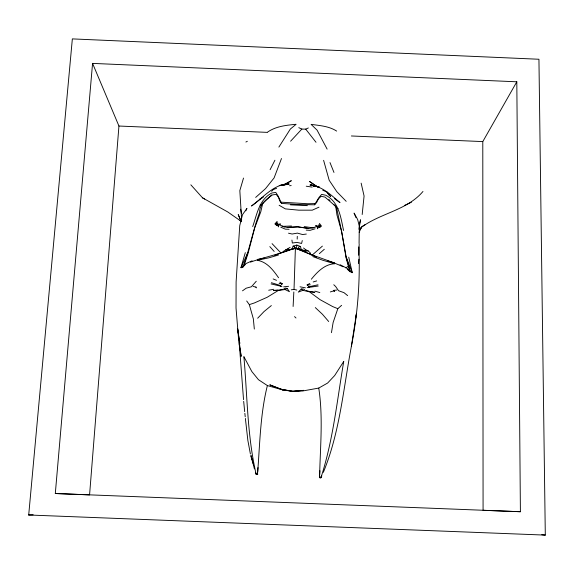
<?xml version="1.0" encoding="UTF-8"?>
<svg xmlns="http://www.w3.org/2000/svg" width="574" height="574" viewBox="0 0 574 574"><rect width="100%" height="100%" fill="white"/><g stroke="black" fill="none" stroke-linecap="round" stroke-linejoin="round"><path stroke-width="0.86" d="M257.991 467.559L257.439 474.555L256.212 474.468L255.53 472.517M319.639 475.243C320.292 446.185 323.198 416.989 318.757 388.074L327.618 383.045L334.671 375.547L343.754 361.412C337.089 400.379 333.171 440.071 320.895 477.805L319.424 477.367L319.94 470.745M297.188 239.121L297.289 236.344M291.24 289.813L294.024 289.411L295.409 247.946C310.828 255.437 327.654 259.627 343.116 266.802M293.113 306.494L293.831 291.965M358.678 255.236L359.181 244.223M278.641 225.266L278.555 226.902L277.78 225.532L276.209 225.065L276.037 223.968L277.134 221.421L274.846 223.968L278.11 224.678L276.209 225.065M358.822 246.899C360.364 280.471 357.738 313.641 351.345 346.574C343.367 388.691 339.837 432.394 323.341 472.337M359.066 243.563L359.231 231.279M92.565 63.391L118.94 126.029L89.573 494.903L55.305 493.511L92.565 63.391L516.808 81.795L520.403 511.721L483.078 510.308L482.791 141.591L516.808 81.795M257.69 472.058C259.914 443.128 260.316 413.883 267.376 385.577L258.458 379.694L251.85 371.565L243.871 356.641C247.408 395.967 247.157 435.853 256.212 474.468M28.7 514.993L72.346 38.896L538.936 59.251L545.3 535.104L28.7 514.993L33.163 514.77M302.677 250.608L301.328 249.805L300.475 246.476L296.844 245.084L296.536 247.961M358.42 263.588L358.843 259.197M362.187 214.511L364.081 196.007L361.146 183.149M256.427 287.883L255.904 286.835M351.345 346.574L356.454 313.54L355.356 319.496M317.623 227.139L317.357 228.796L318.398 227.491L320.055 227.189L320.357 226.127L319.445 223.458L321.569 226.221L316.496 226.479M359.008 229.234L360.508 219.77L359.575 223.587M331.463 332.669L333.114 322.545L337.821 308.69L341.595 305.332M293.558 249.001L294.792 247.724L294.584 246.662L293.127 246.117L292.023 249.346M271.653 194.902L262.677 203.562L260.804 211.756L254.713 227.892L247.99 253.651L243.885 265.913M302.276 240.556L301.601 243.455L297.038 242.393L292.338 243.017L291.929 240.054M318.376 226.314L320.055 227.189M242.802 267.549C249.532 249.518 252.912 230.483 259.577 212.43C259.613 204.057 266.379 199.221 272.528 194.887L276.209 194.399L278.483 197.262L279.839 201.079L281.59 203.397L297.956 204.566L314.523 204.803L316.554 202.644L318.405 198.941L321.096 196.286L325.02 197.097L335.74 206.403L336.816 208.771L341.451 230.669L346.208 257.102L350.24 271.516M314.523 204.803L318.965 197.485L321.634 194.364L325.81 195.268C339.177 202.235 340.698 217.374 343.568 230.504M245.313 252.632L240.958 267.714L242.192 267.606M243.512 178.062L239.832 190.611L241.625 219.777M252.718 226.565C257.001 214.339 259.046 199.58 271.846 192.993L275.778 192.434L277.959 195.756L281.59 203.397M281.963 286.483L280.521 286.383L280.815 285.608L271.387 282.702M281.49 158.517L274.092 177.926L265.532 188.631L255.667 197.42M247.746 252.739L240.958 267.714L245.945 263.602L252.129 260.818M359.181 232.262L361.699 226.701L365.53 224.398M245.801 210.845L246.935 208.455L242.529 214.611L239.738 225.69L236.108 281.927L236.029 308.001L238.834 342.255L241.166 356.346L239.502 343.941M320.895 477.805L321.799 475.932M319.826 476.556L319.424 477.367L320.428 477.912M270.096 169.696L274.917 160.232M278.878 147.088L290.344 129.05L296.119 124.278C286.261 125.247 275.979 126.251 267.62 132.07M262.117 204.258L263.086 202.83M262.677 203.562L261.292 205.557L260.087 205.011M311.338 279.222C317.279 271.94 324.64 264.234 334.628 263.746L322.803 260.252L312.78 256.571M307.219 287.624L318.233 286.039M311.969 255.301L322.387 246.11M271.072 283.915L280.349 286.11L280.815 285.608M271.638 191.329L273.296 189.535L276.582 188.344M290.602 141.204L301.852 129.071L305.705 129.121L308.346 127.959M257.669 318.226L264.011 311.574L271.344 305.576M304.686 289.734L303.101 288.93L301.228 289.038L298.286 292.123L302.857 290.336L309.479 291.843L320.12 299.693L332.647 306.559L337.821 308.69M304.586 250.852L305.698 249.726L308.116 250.838L304.622 251.347L299.678 248.894L293.185 248.571L291.822 249.274M359.41 228.904C378.653 213.219 406.449 211.017 422.966 191.479M242.623 267.061L245.213 264.643M319.338 253.643L324.303 249.288M281.36 284.632L282.315 283.814L279.811 282.15M256.269 281.246L251.405 286.77L246.153 288.205L242.501 290.831M256.693 474.633L257.762 474.189L257.496 473.342M261.715 198.044L251.512 206.016C263.236 197.621 273.375 184.376 288.88 183.709L286.541 184.656M290.092 247.358L282.896 251.656M359.288 229.528L361.455 227.95M262.397 197.513L259.857 199.221L263.466 197.011M276.037 223.968L277.751 222.827L277.321 224.233L280.514 224.011L278.878 224.714L283.283 226.328L291.506 225.998M333.724 290.896L333.695 290.365L334.664 291.312L333.724 290.896L330.323 291.936M345.735 267.864L349.25 265.647M320.981 477.016L319.661 477.762M245.894 142.029L247.344 141.29M283.778 185.101L291.362 180.688L283.484 184.921M285.063 289.533L287.151 288.406L289.483 291.721L285.063 289.533L278.368 290.43L267.183 297.275L254.354 302.964L249.324 304.622L246.684 300.97M308.023 285.838L307.119 284.941L309.781 283.506M250.443 262.117C265.188 256.894 280.808 253.887 295.409 247.946M404.455 205.463L411.422 202.235M318.979 207.157L312.278 210.17L298.738 210.17L285.343 208.879L279.129 205.262M283.936 288.787L285.436 288.112L287.151 288.406M291.083 249.41L294.742 247.946M304.787 251.147C310.943 250.321 295.18 250.565 298.867 246.863L300.475 246.476M336.816 208.771L338.072 208.333M274.81 255.258L290.853 249.288L295.309 248.449L299.893 249.683L316.669 257.109M278.419 255.043L268.732 257.855L257.26 260.316C266.989 261.766 273.26 270.203 278.562 277.744M315.076 228.811L310.075 230.339L306.229 230.124M285.673 249.618L288.306 250.551M313.189 281.97L316.661 280.916M290.43 249.597L287.172 249.683M293.127 246.117L296.844 245.084M308.69 287.653L308.446 286.864L318.003 284.812M336.73 290.057L333.695 290.365M282.867 289.353L278.053 290.336L273.525 290.458L278.081 290.028M257.296 259.47L264.212 258.078M268.697 290.222L273.805 289.289M286.082 184.62L279.208 185.495L289.095 184.139L283.707 184.806M288.564 286.29L283.664 286.849M306.329 234.056L302.555 234.544L297.425 233.109L292.137 234.027L288.514 233.188M289.561 185.761L291.183 185.56M318.757 388.074L302.685 390.98L292.259 391.346L281.138 389.265L269.787 384.831L283.097 390.026L292.819 391.325L303.574 390.363L292.259 391.346M313.964 227.821L309.135 228.409L297.82 226.83L286.548 227.318L282.006 226.285L284.424 226.917M307.119 284.941L310.319 284.797M287.316 227.498L297.856 226.874L308.389 228.509M314.868 203.598L307.764 203.741L281.231 202.184M290.451 204.846L307.37 205.643M289.066 229.284L285.307 229.148L280.736 227.153M55.305 493.511L520.403 511.721M118.94 126.029L267.341 132.372M351.374 135.973L482.791 141.591M306.243 186.213L312.156 187.102M541.777 534.674L545.3 535.104M279.108 283.377L282.315 283.814M315.183 186.127L309.946 185.015C322.136 186.134 331.09 195.031 339.995 202.622L334.448 198.604M351.073 272.471L352.257 272.679L348.741 257.195M292.819 391.325L281.138 389.265L283.097 390.026L267.376 385.577M310.247 291.484L314.817 292.345L310.441 291.807L305.87 290.394M304.206 226.601L312.536 227.749L317.429 226.579L315.585 225.704L319.094 226.249L318.678 224.807L320.357 226.127M312.974 185.746L319.553 187.181L310.649 184.627L313.77 186.148M300.03 286.813L305.411 287.847M294.024 289.411L296.851 290.064M314.861 291.154L319.826 292.546M327.596 260.883L334.692 262.914M253.141 286.261L255.853 287.251M273.152 278.942L276.503 280.313M322.724 190.195L326.965 192.082L330.689 196.624L328.027 193.402M298.789 127.672L301.852 129.071M340.073 264.729L346.674 268.101L352.257 272.679L346.208 257.102M190.848 184.821L202.55 197.858L204.638 199.013M336.637 131.08C329.117 126.18 319.775 125.577 311.101 124.371L317.099 130.169L327.123 149.118M202.55 197.858L227.749 211.957L241.288 221.406L238.224 214.576L241.188 221.758M257.439 474.555L256.14 473.672M317.379 186.794L309.458 181.441L317.551 186.988M303.524 247.997L305.698 249.726M301.228 289.038L302.857 290.336M347.643 295.617L343.984 292.654L338.538 290.724L335.618 286.476L333.774 284.74M240.004 220.359L241.288 221.406M347.256 269.199L350.205 271.861M307.929 250.709L310.484 253.077L310.685 254.813M315.313 307.592L322.445 314.272L328.687 321.519M294.562 316.611L295.983 317.996M272.062 243.641L280.406 252.445M328.845 199.472L329.985 200.627M346.187 201.331L336.816 191.687L329.189 180.279L323.607 160.325M269.823 246.612L274.171 251.434M333.96 204.667L335.754 206.669L336.96 215.02L341.666 231.666L346.108 257.97L349.803 271.488M308.446 286.864L308.905 287.402M305.705 129.121L316.009 142.273M287.911 248.851L288.801 250.07M326.965 192.082L328.873 194.988M355.988 217.639L354.072 213.076L357.667 219.562L359.209 225.926L359.31 230.87M329.993 162.585L333.975 172.444M249.324 304.622L253.342 318.843L254.332 329.053M254.39 468.886L251.168 455.734L252.761 463.139M250.781 455.691L251.656 458.999M250.4 454.012L247.86 440.423L245.385 418.46M299.678 248.894L299.915 250.235M240.671 209.209L241.41 213.37M244.675 411.615L243.677 401.362M244.854 413.33L245.213 416.746M243.534 399.655L239.301 343.812M237.794 329.856L237.614 328.794L239.788 343.431L237.794 329.856"/></g></svg>
